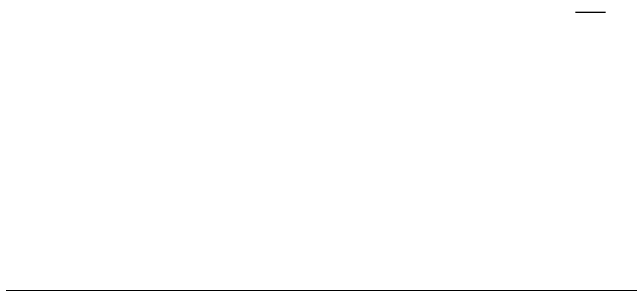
# Model space of a CAD drawing. Header units: millimetres. Extents: x 3269 to 7089, y 1744 to 4413.
# Drawn here: x 4438 to 5359, y 1744 to 2159 of the extents above; entities that cross this region are included whole.
import ezdxf

# ---------------------------------------------------------------- set-up
doc = ezdxf.new("R2010")
doc.units = ezdxf.units.MM
doc.header["$MEASUREMENT"] = 0
doc.layers.add('Domyślny', color=7, linetype='Continuous', true_color=0x000000)
doc.layers.add('Utwórz2D linie widoczne', color=7, linetype='Continuous', true_color=0x000000)

msp = doc.modelspace()

# ---------------------------------------------------------------- linework, layer by layer
at = {"layer": 'Domyślny', "color": 18, "lineweight": 15, "true_color": 0x000000}
msp.add_line((7084.91, 1743.8), (3268.54, 1743.8), dxfattribs=at)
at = {"layer": 'Utwórz2D linie widoczne'}
for p, q in [((5276.91, 2158.61), (5276.73, 2158.61)), ((5277.42, 2158.61), (5276.91, 2158.61)), ((5312.76, 2158.61), (5277.42, 2158.61)), ((5313.86, 2158.61), (5312.76, 2158.61)), ((5315.45, 2158.61), (5313.86, 2158.61)), ((5317.48, 2158.61), (5315.45, 2158.61)), ((5319.91, 2158.61), (5317.48, 2158.61)), ((5321.73, 2158.61), (5319.91, 2158.61))]:
    msp.add_line(p, q, dxfattribs=at)

doc.saveas('drawing.dxf')
